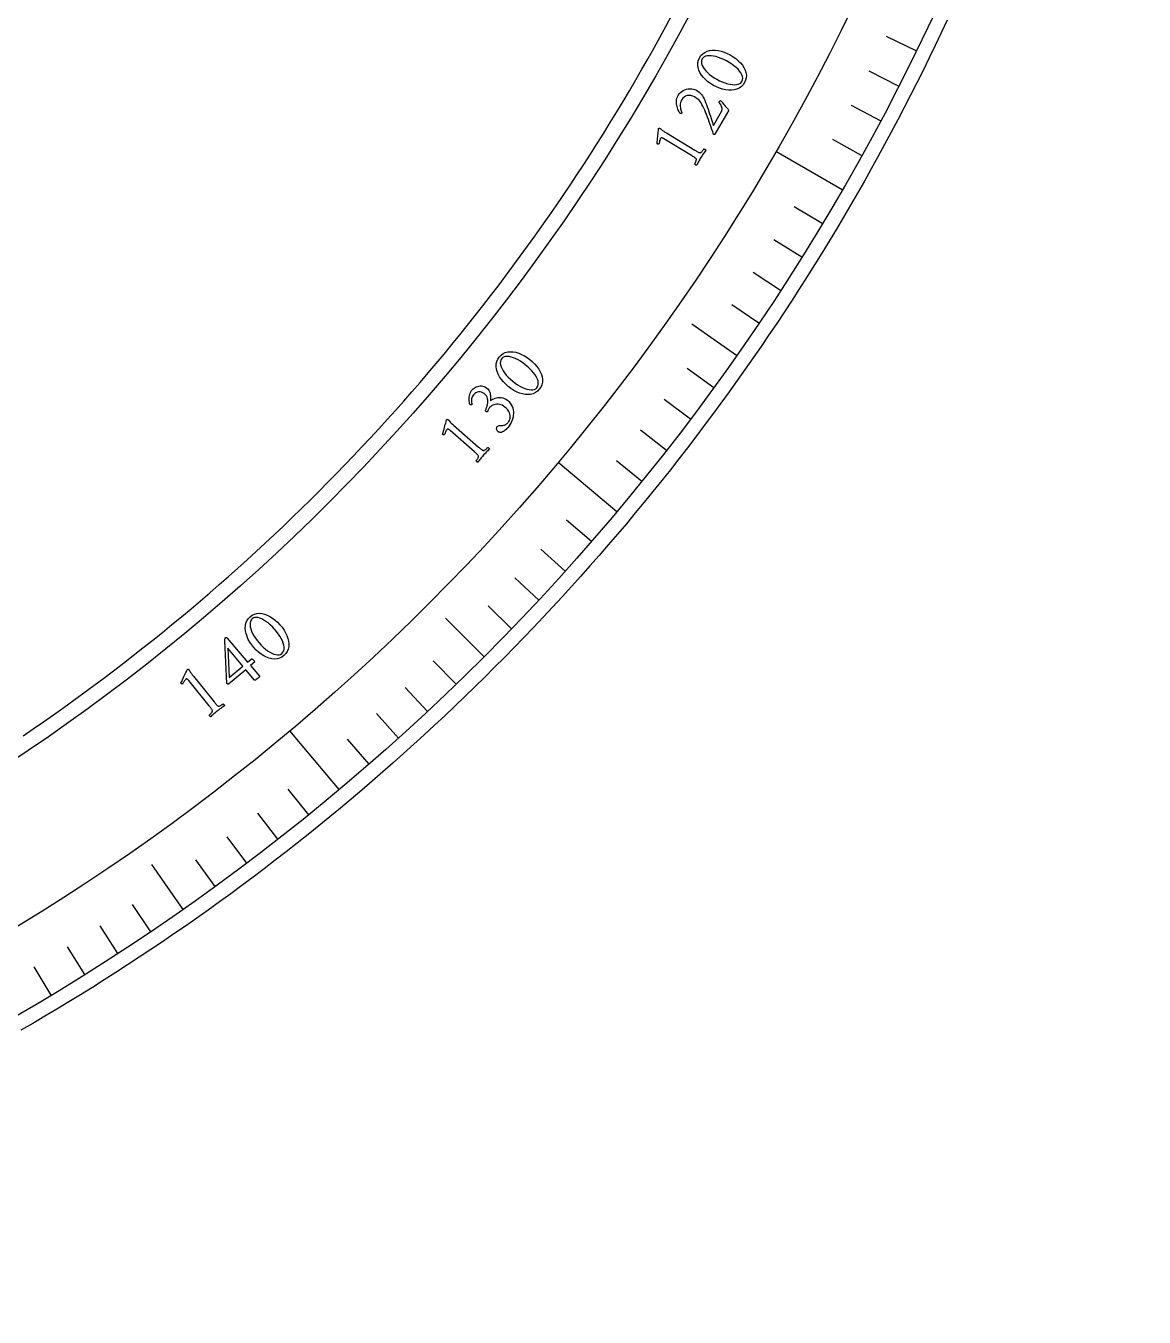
# Model space of a CAD drawing. Header units: millimetres. Extents: x -36.5 to 36.5, y -36.5 to 47.2.
# Drawn here: x 18.27 to 36.26, y -36.26 to -15.49 of the extents above; entities that cross this region are included whole.
import ezdxf

# ---------------------------------------------------------------- set-up
doc = ezdxf.new("R2010")
doc.units = ezdxf.units.MM
for name, color, linetype in [('CUT_INNER', 6, 'Continuous'), ('CUT_OUTER', 1, 'Continuous'), ('ENGRAVE', 7, 'Continuous'), ('ENGRAVE_FINE', 8, 'Continuous'), ('TEXT', 5, 'Continuous')]:
    doc.layers.add(name, color=color, linetype=linetype)

msp = doc.modelspace()

# ---------------------------------------------------------------- linework, layer by layer
at = {"layer": 'CUT_INNER'}
msp.add_lwpolyline([(18.2215, -26.9115), (18.3863, -26.7992), (18.5504, -26.6858), (18.7138, -26.5715), (18.8765, -26.4562), (19.0384, -26.3399), (19.1997, -26.2225), (19.3602, -26.1042), (19.52, -25.985), (19.6791, -25.8647), (19.8374, -25.7435), (19.995, -25.6213), (20.1519, -25.4981), (20.3079, -25.374), (20.4632, -25.2489), (20.6178, -25.1228), (20.7715, -24.9959), (20.9245, -24.8679), (21.0767, -24.7391), (21.2281, -24.6093), (21.3787, -24.4786), (21.5285, -24.3469), (21.6775, -24.2144), (21.8257, -24.0809), (21.973, -23.9465), (22.1195, -23.8113), (22.2652, -23.6751), (22.4101, -23.538), (22.5541, -23.4001), (22.6972, -23.2613), (22.8395, -23.1215), (22.981, -22.981), (23.1215, -22.8395), (23.2613, -22.6972), (23.4001, -22.5541), (23.538, -22.4101), (23.6751, -22.2652), (23.8113, -22.1195), (23.9465, -21.973), (24.0809, -21.8257), (24.2144, -21.6775), (24.3469, -21.5285), (24.4786, -21.3787), (24.6093, -21.2281), (24.7391, -21.0767), (24.8679, -20.9245), (24.9959, -20.7715), (25.1228, -20.6178), (25.2489, -20.4632), (25.374, -20.3079), (25.4981, -20.1519), (25.6213, -19.995), (25.7435, -19.8374), (25.8647, -19.6791), (25.985, -19.52), (26.1042, -19.3602), (26.2225, -19.1997), (26.3399, -19.0384), (26.4562, -18.8765), (26.5715, -18.7138), (26.6858, -18.5504), (26.7992, -18.3863), (26.9115, -18.2215), (27.0228, -18.056), (27.133, -17.8899), (27.2423, -17.7231), (27.3505, -17.5556), (27.4577, -17.3874), (27.5639, -17.2186), (27.669, -17.0492), (27.7731, -16.8791), (27.8762, -16.7083), (27.9782, -16.537), (28.0791, -16.365), (28.179, -16.1924), (28.2778, -16.0192), (28.3756, -15.8454), (28.4723, -15.671), (28.5679, -15.496), (28.6624, -15.3204)], dxfattribs=at)
at = {"layer": 'CUT_OUTER'}
msp.add_lwpolyline([(33.0907, -15.403), (32.9956, -15.6058), (32.8992, -15.8079), (32.8016, -16.0095), (32.7028, -16.2105), (32.6027, -16.4108), (32.5014, -16.6106), (32.3988, -16.8097), (32.2951, -17.0081), (32.1901, -17.206), (32.0839, -17.4032), (31.9766, -17.5997), (31.868, -17.7956), (31.7582, -17.9908), (31.6472, -18.1853), (31.535, -18.3792), (31.4216, -18.5723), (31.3071, -18.7648), (31.1914, -18.9565), (31.0745, -19.1475), (30.9564, -19.3378), (30.8372, -19.5274), (30.7168, -19.7163), (30.5952, -19.9044), (30.4725, -20.0917), (30.3486, -20.2783), (30.2236, -20.4641), (30.0975, -20.6492), (29.9702, -20.8335), (29.8418, -21.017), (29.7123, -21.1997), (29.5817, -21.3816), (29.4499, -21.5627), (29.3171, -21.743), (29.1831, -21.9225), (29.048, -22.1012), (28.9119, -22.279), (28.7746, -22.456), (28.6363, -22.6321), (28.4969, -22.8074), (28.3564, -22.9818), (28.2149, -23.1554), (28.0723, -23.328), (27.9286, -23.4999), (27.7839, -23.6708), (27.6381, -23.8408), (27.4913, -24.0099), (27.3435, -24.1782), (27.1946, -24.3455), (27.0447, -24.5119), (26.8938, -24.6774), (26.7419, -24.8419), (26.589, -25.0056), (26.435, -25.1682), (26.2801, -25.33), (26.1242, -25.4907), (25.9673, -25.6505), (25.8094, -25.8094), (25.6505, -25.9673), (25.4907, -26.1242), (25.33, -26.2801), (25.1682, -26.435), (25.0056, -26.589), (24.8419, -26.7419), (24.6774, -26.8938), (24.5119, -27.0447), (24.3455, -27.1946), (24.1782, -27.3435), (24.0099, -27.4913), (23.8408, -27.6381), (23.6708, -27.7839), (23.4999, -27.9286), (23.328, -28.0723), (23.1554, -28.2149), (22.9818, -28.3564), (22.8074, -28.4969), (22.6321, -28.6363), (22.456, -28.7746), (22.279, -28.9119), (22.1012, -29.048), (21.9225, -29.1831), (21.743, -29.3171), (21.5627, -29.4499), (21.3816, -29.5817), (21.1997, -29.7123), (21.017, -29.8418), (20.8335, -29.9702), (20.6492, -30.0975), (20.4641, -30.2236), (20.2783, -30.3486), (20.0917, -30.4725), (19.9044, -30.5952), (19.7163, -30.7168), (19.5274, -30.8372), (19.3378, -30.9564), (19.1475, -31.0745), (18.9565, -31.1914), (18.7648, -31.3071), (18.5723, -31.4216), (18.3792, -31.535), (18.1853, -31.6472)], dxfattribs=at)
at = {"layer": 'ENGRAVE'}
for points in [[(31.4021, -18.13), (30.3351, -17.514)], [(29.7025, -20.7979), (28.9816, -20.2931)], [(27.7768, -23.3075), (26.833, -22.5156)], [(25.6397, -25.6397), (25.0174, -25.0174)], [(23.3075, -27.7768), (22.5156, -26.833)], [(20.7979, -29.7025), (20.2931, -28.9816)]]:
    msp.add_lwpolyline(points, dxfattribs=at)
for radius in [36.26, 35.028, 32.74]:
    msp.add_circle((0, 0), radius, dxfattribs=at)
at = {"layer": 'ENGRAVE_FINE'}
for points in [[(32.5903, -15.8953), (32.1157, -15.6639)], [(32.3079, -16.4617), (31.8374, -16.222)], [(32.0157, -17.023), (31.5495, -16.7752)], [(31.7137, -17.5792), (31.2519, -17.3232)], [(31.0809, -18.6753), (30.6283, -18.4033)], [(30.7502, -19.2149), (30.3025, -18.9351)], [(30.4102, -19.7486), (29.9674, -19.461)], [(30.0609, -20.2763), (29.6232, -19.9811)], [(29.335, -21.3131), (28.9078, -21.0027)], [(28.9585, -21.8218), (28.5368, -21.5041)], [(28.5733, -22.3239), (28.1572, -21.9988)], [(28.1793, -22.8192), (27.769, -22.4869)], [(27.3658, -23.7887), (26.9673, -23.4423)], [(26.9464, -24.2627), (26.5541, -23.9094)], [(26.5189, -24.7293), (26.1327, -24.3692)], [(26.0833, -25.1883), (25.7034, -24.8215)], [(25.1883, -26.0833), (24.8215, -25.7034)], [(24.7293, -26.5189), (24.3692, -26.1327)], [(24.2627, -26.9464), (23.9094, -26.5541)], [(23.7887, -27.3658), (23.4423, -26.9673)], [(22.8192, -28.1793), (22.4869, -27.769)], [(22.3239, -28.5733), (21.9988, -28.1572)], [(21.8218, -28.9585), (21.5041, -28.5368)], [(21.3131, -29.335), (21.0027, -28.9078)], [(20.2763, -30.0609), (19.9811, -29.6232)], [(19.7486, -30.4102), (19.461, -29.9674)], [(19.2149, -30.7502), (18.9351, -30.3025)], [(18.6753, -31.0809), (18.4033, -30.6283)]]:
    msp.add_lwpolyline(points, dxfattribs=at)
at = {"layer": 'TEXT'}
for points in [[(29.1046, -16.0089), (29.1283, -15.9731), (29.1566, -15.9436), (29.1893, -15.9205), (29.2266, -15.9038), (29.2674, -15.893), (29.3104, -15.8877), (29.3559, -15.8878), (29.4037, -15.8934), (29.4527, -15.904), (29.5018, -15.9192), (29.5509, -15.9389), (29.6001, -15.9631), (29.6474, -15.991), (29.6908, -16.0214), (29.7302, -16.0543), (29.7657, -16.0899), (29.7964, -16.1273), (29.8212, -16.1658), (29.8401, -16.2055), (29.8531, -16.2462), (29.8593, -16.2873), (29.8575, -16.328), (29.8477, -16.3682), (29.8299, -16.4079), (29.8064, -16.4432), (29.778, -16.4724), (29.7448, -16.4955), (29.7068, -16.5124), (29.6652, -16.5235), (29.6214, -16.529), (29.5755, -16.529), (29.5273, -16.5234), (29.4781, -16.5127), (29.429, -16.4972), (29.3801, -16.477), (29.3312, -16.452), (29.2844, -16.4234), (29.2415, -16.3923), (29.2025, -16.3588), (29.1675, -16.3228), (29.1373, -16.2852), (29.113, -16.2466), (29.0946, -16.2071), (29.0821, -16.1666), (29.0762, -16.1261), (29.0781, -16.0863), (29.0875, -16.0473), (29.1046, -16.0089)], [(29.1492, -16.0261), (29.1396, -16.05), (29.1362, -16.0753), (29.1391, -16.102), (29.1483, -16.13), (29.163, -16.1587), (29.1824, -16.1876), (29.2065, -16.2167), (29.2353, -16.2458), (29.2681, -16.2745), (29.3042, -16.3021), (29.3435, -16.3284), (29.3862, -16.3537), (29.4296, -16.3763), (29.4725, -16.3957), (29.5149, -16.4118), (29.5568, -16.4245), (29.5971, -16.4338), (29.6346, -16.4393), (29.6694, -16.4411), (29.7015, -16.4391), (29.7298, -16.4332), (29.7533, -16.423), (29.772, -16.4085), (29.7859, -16.3897), (29.7965, -16.3638), (29.8003, -16.3369), (29.7972, -16.3091), (29.7873, -16.2804), (29.7715, -16.2513), (29.7508, -16.2223), (29.7252, -16.1933), (29.6946, -16.1644), (29.6602, -16.1362), (29.6231, -16.1093), (29.5833, -16.0835), (29.5407, -16.059), (29.4967, -16.0366), (29.4537, -16.0175), (29.4118, -16.0019), (29.3709, -15.9897), (29.3319, -15.9811), (29.2955, -15.9761), (29.2619, -15.9747), (29.2309, -15.977), (29.2036, -15.9832), (29.1809, -15.9934), (29.1627, -16.0077), (29.1492, -16.0261)], [(29.4454, -16.6943), (29.4563, -16.7082), (29.468, -16.7227), (29.4806, -16.738), (29.4941, -16.7539), (29.5077, -16.7698), (29.5208, -16.785), (29.5335, -16.7996), (29.5456, -16.8136), (29.5566, -16.8261), (29.5656, -16.8364), (29.5727, -16.8444), (29.5778, -16.8502), (29.3535, -17.2381), (29.3511, -17.239), (29.3484, -17.2399), (29.3452, -17.2406), (29.3417, -17.2412), (29.3382, -17.2415), (29.3353, -17.2414), (29.3328, -17.241), (29.3309, -17.2402), (29.3183, -17.2011), (29.3053, -17.1615), (29.2919, -17.1213), (29.278, -17.0804), (29.2637, -17.0397), (29.2492, -16.9996), (29.2345, -16.9603), (29.2196, -16.9216), (29.2046, -16.8843), (29.1899, -16.8494), (29.1753, -16.8167), (29.161, -16.7862), (29.1456, -16.7567), (29.13, -16.7312), (29.1142, -16.7096), (29.0982, -16.692), (29.0816, -16.6769), (29.0638, -16.6627), (29.045, -16.6495), (29.025, -16.6372), (28.9963, -16.6237), (28.9675, -16.6157), (28.9385, -16.6134), (28.9093, -16.6166), (28.8818, -16.6251), (28.8578, -16.6388), (28.8373, -16.6575), (28.8203, -16.6813), (28.8093, -16.7032), (28.8014, -16.7251), (28.7968, -16.747), (28.7954, -16.7689), (28.7962, -16.7901), (28.7984, -16.8101), (28.8019, -16.8287), (28.8067, -16.8461), (28.8119, -16.8616), (28.8167, -16.8746), (28.8211, -16.8851), (28.825, -16.893), (28.8225, -16.8961), (28.8191, -16.8988), (28.8147, -16.901), (28.8094, -16.9027), (28.8041, -16.9039), (28.7998, -16.9044), (28.7965, -16.9044), (28.7943, -16.9037), (28.7897, -16.8977), (28.7842, -16.8893), (28.7779, -16.8783), (28.7705, -16.8649), (28.763, -16.8493), (28.7561, -16.8322), (28.7498, -16.8134), (28.744, -16.793), (28.7393, -16.7715), (28.7362, -16.7496), (28.7346, -16.7272), (28.7347, -16.7043), (28.737, -16.6814), (28.7423, -16.6588), (28.7505, -16.6365), (28.7617, -16.6145), (28.7782, -16.5897), (28.7974, -16.5681), (28.8192, -16.5495), (28.8437, -16.534), (28.8698, -16.5218), (28.8966, -16.5128), (28.924, -16.5072), (28.952, -16.5049), (28.9799, -16.5061), (29.0066, -16.5108), (29.0323, -16.5191), (29.0568, -16.5309), (29.0799, -16.5455), (29.101, -16.5617), (29.1203, -16.5797), (29.1375, -16.5994), (29.153, -16.6205), (29.1669, -16.6428), (29.1792, -16.6663), (29.1898, -16.691), (29.2028, -16.7248), (29.216, -16.7601), (29.2293, -16.797), (29.2427, -16.8355), (29.2559, -16.8742), (29.2686, -16.9117), (29.2808, -16.9482), (29.2924, -16.9836), (29.3033, -17.0166), (29.3129, -17.0462), (29.3215, -17.0723), (29.329, -17.0949), (29.4573, -16.8728), (29.465, -16.8562), (29.4693, -16.8395), (29.47, -16.8229), (29.4673, -16.8062), (29.4613, -16.789), (29.4522, -16.7705), (29.4402, -16.7508), (29.4252, -16.7299), (29.4231, -16.7265), (29.4225, -16.7227), (29.4233, -16.7183), (29.4255, -16.7134), (29.4268, -16.7115), (29.4287, -16.7091), (29.4312, -16.7064), (29.4343, -16.7032), (29.4375, -16.7001), (29.4405, -16.6976), (29.4431, -16.6957), (29.4454, -16.6943)], [(28.9769, -17.5787), (28.5325, -17.309), (28.5214, -17.3027), (28.5117, -17.2982), (28.5035, -17.2953), (28.4968, -17.2942), (28.4911, -17.2948), (28.4859, -17.2969), (28.4814, -17.3007), (28.4774, -17.306), (28.4737, -17.3132), (28.47, -17.3228), (28.4664, -17.3346), (28.4628, -17.3488), (28.4596, -17.3632), (28.4569, -17.3759), (28.4548, -17.3869), (28.4532, -17.3962), (28.4464, -17.398), (28.4399, -17.3983), (28.4338, -17.3971), (28.428, -17.3944), (28.428, -17.3944), (28.4277, -17.3943), (28.4274, -17.3941), (28.4269, -17.3938), (28.425, -17.3924), (28.4236, -17.391), (28.4228, -17.3896), (28.4226, -17.3881), (28.426, -17.3599), (28.4291, -17.3318), (28.432, -17.3039), (28.4346, -17.2762), (28.4371, -17.2497), (28.4393, -17.2256), (28.4414, -17.2039), (28.4432, -17.1845), (28.4448, -17.1685), (28.446, -17.1569), (28.4469, -17.1498), (28.4474, -17.147), (28.4488, -17.1448), (28.4507, -17.1425), (28.4533, -17.1411), (28.4564, -17.1406), (28.4602, -17.1411), (28.4641, -17.142), (28.4676, -17.1429), (28.4707, -17.1437), (28.4735, -17.1446), (28.475, -17.1459), (28.4797, -17.1498), (28.4875, -17.1564), (28.4984, -17.1656), (28.5125, -17.1768), (28.5298, -17.1891), (28.5503, -17.2026), (28.5741, -17.2173), (29.0295, -17.4917), (29.0417, -17.499), (29.0536, -17.506), (29.065, -17.5127), (29.0761, -17.519), (29.0866, -17.5246), (29.0965, -17.5291), (29.1056, -17.5326), (29.1141, -17.5349), (29.118, -17.5347), (29.1227, -17.5328), (29.1282, -17.5292), (29.1345, -17.524), (29.1411, -17.5178), (29.1474, -17.5111), (29.1535, -17.5041), (29.1594, -17.4966), (29.1648, -17.4894), (29.1691, -17.4833), (29.1726, -17.4782), (29.1751, -17.4743), (29.1787, -17.4744), (29.1829, -17.4753), (29.1878, -17.4771), (29.1933, -17.4798), (29.1985, -17.4829), (29.2025, -17.4862), (29.2052, -17.4897), (29.2067, -17.4932), (29.1956, -17.5093), (29.185, -17.5246), (29.1749, -17.5393), (29.1652, -17.5534), (29.1558, -17.5674), (29.1462, -17.5821), (29.1364, -17.5975), (29.1266, -17.6136), (29.1173, -17.6292), (29.1086, -17.6442), (29.1006, -17.6586), (29.0932, -17.6725), (29.0859, -17.6865), (29.078, -17.7016), (29.0696, -17.7177), (29.0606, -17.7349), (29.0568, -17.7352), (29.0524, -17.7344), (29.0477, -17.7324), (29.0425, -17.7292), (29.0375, -17.7256), (29.0337, -17.7221), (29.0309, -17.7188), (29.0292, -17.7157), (29.0315, -17.7116), (29.0343, -17.7062), (29.0377, -17.6995), (29.0416, -17.6915), (29.0455, -17.6828), (29.0489, -17.674), (29.0519, -17.6653), (29.0543, -17.6566), (29.056, -17.6487), (29.0564, -17.6424), (29.0557, -17.6377), (29.0538, -17.6346), (29.0478, -17.6282), (29.0406, -17.6215), (29.0321, -17.6148), (29.0224, -17.6078), (29.0118, -17.6007), (29.0007, -17.5935), (28.9891, -17.5861), (28.9769, -17.5787)], [(25.8825, -20.8197), (25.9121, -20.7885), (25.945, -20.7643), (25.9813, -20.7473), (26.0209, -20.7373), (26.0629, -20.7338), (26.1063, -20.736), (26.151, -20.744), (26.1971, -20.7579), (26.2435, -20.7768), (26.2892, -20.8003), (26.3342, -20.8282), (26.3784, -20.8606), (26.4202, -20.8962), (26.4576, -20.9337), (26.4907, -20.973), (26.5196, -21.0142), (26.5432, -21.0564), (26.5609, -21.0986), (26.5727, -21.141), (26.5785, -21.1833), (26.5774, -21.2249), (26.5685, -21.2646), (26.5519, -21.3025), (26.5275, -21.3386), (26.4982, -21.3692), (26.4652, -21.393), (26.4285, -21.41), (26.3881, -21.42), (26.3452, -21.4237), (26.3012, -21.4216), (26.2559, -21.4136), (26.2094, -21.3998), (26.1628, -21.3807), (26.1172, -21.3569), (26.0725, -21.3285), (26.0288, -21.2954), (25.9876, -21.2591), (25.9508, -21.221), (25.9182, -21.1812), (25.8899, -21.1397), (25.8668, -21.0974), (25.8495, -21.0552), (25.8383, -21.0131), (25.8329, -20.9711), (25.8342, -20.9301), (25.8429, -20.8913), (25.859, -20.8545), (25.8825, -20.8197)], [(25.9235, -20.8443), (25.9098, -20.8662), (25.9021, -20.8906), (25.9003, -20.9173), (25.9045, -20.9465), (25.914, -20.9773), (25.9281, -21.0092), (25.9468, -21.0419), (25.9701, -21.0757), (25.9974, -21.1096), (26.0281, -21.143), (26.0623, -21.1758), (26.0999, -21.2081), (26.1388, -21.2379), (26.1777, -21.2645), (26.2167, -21.2877), (26.2557, -21.3075), (26.2938, -21.3236), (26.3298, -21.3355), (26.3637, -21.3433), (26.3956, -21.347), (26.4245, -21.346), (26.4494, -21.3401), (26.4704, -21.329), (26.4873, -21.313), (26.5023, -21.2893), (26.5107, -21.2634), (26.5125, -21.2355), (26.5077, -21.2055), (26.4972, -21.1742), (26.4818, -21.142), (26.4616, -21.109), (26.4366, -21.0753), (26.4076, -21.0415), (26.3757, -21.0085), (26.341, -20.9763), (26.3033, -20.9448), (26.2639, -20.915), (26.2248, -20.8888), (26.1863, -20.8661), (26.1481, -20.847), (26.1112, -20.8317), (26.0763, -20.8205), (26.0433, -20.8133), (26.0124, -20.8102), (25.9845, -20.8115), (25.9603, -20.8176), (25.94, -20.8286), (25.9235, -20.8443)], [(25.4521, -21.3416), (25.4637, -21.3297), (25.4776, -21.3187), (25.4938, -21.3085), (25.5124, -21.2993), (25.5326, -21.2918), (25.5536, -21.2867), (25.5754, -21.284), (25.5981, -21.2839), (25.6208, -21.2869), (25.6428, -21.2939), (25.6641, -21.3047), (25.6848, -21.3196), (25.6993, -21.3333), (25.7117, -21.3485), (25.7217, -21.365), (25.7296, -21.383), (25.7355, -21.4017), (25.7399, -21.4205), (25.7428, -21.4392), (25.7442, -21.458), (25.7446, -21.4761), (25.7444, -21.4928), (25.7436, -21.508), (25.7423, -21.5219), (25.7572, -21.5101), (25.7744, -21.4994), (25.794, -21.4897), (25.8158, -21.4811), (25.8392, -21.4743), (25.8635, -21.4703), (25.8886, -21.4689), (25.9146, -21.4703), (25.9407, -21.4752), (25.9663, -21.4844), (25.9914, -21.498), (26.016, -21.5159), (26.0396, -21.5378), (26.0598, -21.5614), (26.0765, -21.5867), (26.0897, -21.6137), (26.0997, -21.6419), (26.1066, -21.6706), (26.1106, -21.6999), (26.1115, -21.7297), (26.1096, -21.7595), (26.105, -21.7891), (26.0978, -21.8183), (26.088, -21.8472), (26.0757, -21.8752), (26.0614, -21.9019), (26.0449, -21.9272), (26.0263, -21.9512), (26.0173, -21.9611), (26.0067, -21.9717), (25.9943, -21.9828), (25.9802, -21.9946), (25.9651, -22.006), (25.9498, -22.016), (25.9342, -22.0246), (25.9184, -22.0318), (25.9145, -22.0323), (25.9091, -22.0325), (25.9023, -22.0324), (25.8941, -22.0319), (25.8855, -22.0307), (25.8777, -22.0284), (25.8706, -22.0249), (25.8642, -22.0204), (25.8548, -22.0111), (25.8478, -22.001), (25.8432, -21.9903), (25.8408, -21.9788), (25.8407, -21.9674), (25.8425, -21.957), (25.8463, -21.9475), (25.8522, -21.939), (25.8612, -21.9303), (25.8713, -21.9243), (25.8824, -21.921), (25.8946, -21.9205), (25.9071, -21.921), (25.9192, -21.9212), (25.931, -21.9209), (25.9423, -21.9201), (25.9551, -21.9182), (25.9674, -21.9147), (25.9792, -21.9095), (25.9905, -21.9028), (26.0012, -21.895), (26.0112, -21.8867), (26.0204, -21.8778), (26.0289, -21.8685), (26.039, -21.8545), (26.0474, -21.8389), (26.0541, -21.8217), (26.0589, -21.803), (26.0612, -21.7829), (26.0601, -21.762), (26.0558, -21.7401), (26.0481, -21.7173), (26.0364, -21.694), (26.02, -21.6707), (25.9987, -21.6472), (25.9728, -21.6237), (25.9522, -21.6085), (25.931, -21.5965), (25.909, -21.5879), (25.8864, -21.5825), (25.8636, -21.58), (25.8414, -21.5802), (25.8196, -21.5829), (25.7983, -21.5883), (25.7782, -21.5962), (25.76, -21.6064), (25.7436, -21.6189), (25.7292, -21.6338), (25.7228, -21.6421), (25.7169, -21.651), (25.7116, -21.6605), (25.7069, -21.6706), (25.7026, -21.6804), (25.6988, -21.6888), (25.6954, -21.6961), (25.6924, -21.7021), (25.6859, -21.7011), (25.6798, -21.6991), (25.6738, -21.6961), (25.6682, -21.6919), (25.665, -21.689), (25.6626, -21.6863), (25.6608, -21.6838), (25.6598, -21.6814), (25.671, -21.6579), (25.6806, -21.6339), (25.6886, -21.6094), (25.695, -21.5845), (25.6992, -21.5597), (25.7007, -21.5354), (25.6995, -21.5118), (25.6955, -21.4887), (25.6881, -21.4665), (25.6768, -21.4457), (25.6615, -21.426), (25.6422, -21.4077), (25.6219, -21.3936), (25.6005, -21.3843), (25.5779, -21.3797), (25.5541, -21.3798), (25.5306, -21.3845), (25.5088, -21.3939), (25.4887, -21.4078), (25.4704, -21.4263), (25.4588, -21.442), (25.4498, -21.4581), (25.4435, -21.4749), (25.4398, -21.4921), (25.438, -21.5092), (25.4374, -21.5251), (25.4378, -21.54), (25.4394, -21.5538), (25.4412, -21.566), (25.4425, -21.5758), (25.4432, -21.5834), (25.4434, -21.5887), (25.4413, -21.5903), (25.4383, -21.5912), (25.4344, -21.5913), (25.4297, -21.5907), (25.4247, -21.5895), (25.4201, -21.5877), (25.416, -21.5855), (25.4123, -21.5827), (25.4076, -21.5651), (25.4039, -21.5465), (25.4014, -21.5271), (25.3999, -21.5068), (25.3998, -21.4859), (25.4013, -21.4649), (25.4044, -21.4437), (25.4092, -21.4223), (25.4162, -21.4011), (25.4256, -21.3806), (25.4376, -21.3608), (25.4521, -21.3416)], [(25.4842, -22.3434), (25.0933, -22.0007), (25.0835, -21.9926), (25.0748, -21.9864), (25.0672, -21.9822), (25.0608, -21.9799), (25.055, -21.9795), (25.0496, -21.9807), (25.0444, -21.9836), (25.0396, -21.9881), (25.0347, -21.9946), (25.0294, -22.0034), (25.0238, -22.0144), (25.0178, -22.0277), (25.0121, -22.0414), (25.0073, -22.0535), (25.0033, -22.0639), (25.0001, -22.0727), (24.9931, -22.0733), (24.9867, -22.0725), (24.9809, -22.0703), (24.9756, -22.0667), (24.9756, -22.0666), (24.9754, -22.0664), (24.9751, -22.0662), (24.9746, -22.0658), (24.973, -22.0641), (24.9719, -22.0625), (24.9714, -22.0609), (24.9714, -22.0595), (24.9796, -22.0323), (24.9875, -22.0052), (24.9952, -21.9782), (25.0026, -21.9514), (25.0096, -21.9257), (25.016, -21.9024), (25.0218, -21.8813), (25.027, -21.8626), (25.0314, -21.8471), (25.0346, -21.8359), (25.0367, -21.829), (25.0377, -21.8263), (25.0394, -21.8244), (25.0417, -21.8225), (25.0445, -21.8215), (25.0477, -21.8216), (25.0513, -21.8228), (25.0549, -21.8243), (25.0582, -21.8258), (25.0612, -21.8272), (25.0638, -21.8285), (25.0651, -21.83), (25.069, -21.8347), (25.0755, -21.8426), (25.0847, -21.8536), (25.0966, -21.867), (25.1115, -21.8821), (25.1294, -21.899), (25.1502, -21.9176), (25.5511, -22.2669), (25.5619, -22.2762), (25.5723, -22.2851), (25.5824, -22.2937), (25.5922, -22.3018), (25.6016, -22.3092), (25.6105, -22.3154), (25.6189, -22.3204), (25.6269, -22.3242), (25.6308, -22.3246), (25.6357, -22.3235), (25.6418, -22.321), (25.6489, -22.317), (25.6564, -22.312), (25.6638, -22.3065), (25.6711, -22.3006), (25.6782, -22.2942), (25.6847, -22.2881), (25.6901, -22.2828), (25.6943, -22.2785), (25.6975, -22.275), (25.701, -22.2757), (25.705, -22.2774), (25.7095, -22.28), (25.7144, -22.2836), (25.719, -22.2876), (25.7224, -22.2915), (25.7245, -22.2954), (25.7253, -22.2991), (25.7116, -22.313), (25.6985, -22.3263), (25.686, -22.339), (25.674, -22.3512), (25.6623, -22.3634), (25.6503, -22.3762), (25.638, -22.3897), (25.6255, -22.4038), (25.6136, -22.4176), (25.6025, -22.4308), (25.5921, -22.4436), (25.5824, -22.456), (25.5728, -22.4685), (25.5624, -22.482), (25.5513, -22.4964), (25.5395, -22.5118), (25.5356, -22.5114), (25.5315, -22.5098), (25.5272, -22.5071), (25.5226, -22.5031), (25.5184, -22.4986), (25.5152, -22.4945), (25.513, -22.4908), (25.5118, -22.4874), (25.5148, -22.4838), (25.5186, -22.479), (25.5231, -22.473), (25.5283, -22.4657), (25.5337, -22.4578), (25.5386, -22.4498), (25.543, -22.4418), (25.5469, -22.4336), (25.5499, -22.4261), (25.5514, -22.42), (25.5515, -22.4152), (25.5502, -22.4119), (25.5454, -22.4045), (25.5395, -22.3967), (25.5323, -22.3885), (25.5239, -22.38), (25.5147, -22.3711), (25.505, -22.3621), (25.4949, -22.3529), (25.4842, -22.3434)], [(21.874, -24.9978), (21.9086, -24.9722), (21.9452, -24.9542), (21.9839, -24.9437), (22.0246, -24.9408), (22.0666, -24.9446), (22.1089, -24.9543), (22.1515, -24.97), (22.1945, -24.9916), (22.237, -25.0183), (22.2779, -25.0493), (22.3173, -25.0847), (22.3553, -25.1243), (22.3902, -25.1666), (22.4206, -25.21), (22.4464, -25.2545), (22.4676, -25.3), (22.4836, -25.3457), (22.4937, -25.3904), (22.4979, -25.4341), (22.4962, -25.4768), (22.488, -25.5175), (22.4723, -25.5551), (22.4494, -25.5896), (22.4191, -25.6208), (22.385, -25.646), (22.3483, -25.6637), (22.3092, -25.674), (22.2676, -25.6769), (22.2248, -25.6731), (22.1818, -25.6633), (22.1386, -25.6476), (22.0952, -25.6259), (22.0527, -25.599), (22.0118, -25.5676), (21.9728, -25.5319), (21.9354, -25.4917), (21.9012, -25.4488), (21.8715, -25.4049), (21.8464, -25.3601), (21.8257, -25.3143), (21.8103, -25.2686), (21.8006, -25.2241), (21.7968, -25.1806), (21.7989, -25.1383), (21.8073, -25.0982), (21.8226, -25.0615), (21.8448, -25.028), (21.874, -24.9978)], [(21.91, -25.0292), (21.8928, -25.0484), (21.881, -25.071), (21.8746, -25.0971), (21.8737, -25.1265), (21.8776, -25.1586), (21.8859, -25.1923), (21.8987, -25.2279), (21.9158, -25.2652), (21.9368, -25.3033), (21.9613, -25.3415), (21.9892, -25.3798), (22.0207, -25.4181), (22.0537, -25.4542), (22.0874, -25.4871), (22.1218, -25.5167), (22.1568, -25.543), (22.1915, -25.5655), (22.2249, -25.5835), (22.257, -25.5971), (22.2878, -25.6062), (22.3164, -25.6103), (22.3419, -25.6088), (22.3645, -25.6015), (22.3839, -25.5887), (22.4028, -25.5679), (22.4156, -25.5439), (22.4222, -25.5167), (22.4227, -25.4864), (22.4178, -25.4537), (22.4083, -25.4193), (22.3941, -25.3833), (22.3752, -25.3458), (22.3526, -25.3075), (22.3269, -25.2695), (22.2983, -25.2317), (22.2667, -25.1941), (22.233, -25.1579), (22.1991, -25.1253), (22.1651, -25.0963), (22.1308, -25.0709), (22.0971, -25.0494), (22.0647, -25.0322), (22.0335, -25.0195), (22.0036, -25.011), (21.9758, -25.0075), (21.951, -25.0093), (21.929, -25.0166), (21.91, -25.0292)], [(21.4774, -25.3342), (21.4814, -25.3315), (21.4855, -25.3299), (21.4896, -25.3297), (21.4939, -25.3306), (21.4979, -25.3323), (21.5016, -25.3344), (21.5048, -25.3369), (21.5075, -25.3397), (21.8354, -25.726), (21.8935, -25.6766), (21.8966, -25.6753), (21.9008, -25.6756), (21.9062, -25.6775), (21.9127, -25.681), (21.9198, -25.6857), (21.9268, -25.6914), (21.9338, -25.698), (21.9407, -25.7056), (21.9448, -25.7109), (21.948, -25.7157), (21.9502, -25.7202), (21.9513, -25.7242), (21.8831, -25.7822), (22.0288, -25.9538), (22.0285, -25.9543), (22.0276, -25.9558), (22.0263, -25.9583), (22.0243, -25.9619), (22.0205, -25.967), (22.0136, -25.9742), (22.0036, -25.9834), (21.9905, -25.9948), (21.9746, -26.0074), (21.9622, -26.0153), (21.9535, -26.0184), (21.9483, -26.0167), (21.8057, -25.8477), (21.5277, -26.0798), (21.5239, -26.08), (21.5202, -26.0797), (21.5165, -26.0789), (21.5129, -26.0774), (21.5096, -26.0756), (21.5067, -26.0738), (21.5043, -26.0719), (21.5024, -26.0699), (21.47, -25.3836), (21.47, -25.378), (21.4701, -25.3716), (21.4703, -25.3644), (21.4707, -25.3563), (21.4714, -25.3485), (21.4728, -25.3422), (21.4748, -25.3375), (21.4774, -25.3342)], [(21.5155, -25.5037), (21.5374, -25.976), (21.7582, -25.7914)], [(21.2172, -26.4292), (20.8917, -26.0239), (20.8834, -26.0141), (20.8759, -26.0065), (20.8692, -26.0011), (20.8633, -25.9977), (20.8577, -25.9963), (20.8521, -25.9966), (20.8465, -25.9985), (20.841, -26.0021), (20.835, -26.0077), (20.8283, -26.0154), (20.8209, -26.0253), (20.8127, -26.0374), (20.8047, -26.0499), (20.7978, -26.0609), (20.792, -26.0705), (20.7874, -26.0786), (20.7804, -26.078), (20.7742, -26.0761), (20.7689, -26.0729), (20.7644, -26.0684), (20.7643, -26.0683), (20.7641, -26.0681), (20.7639, -26.0678), (20.7635, -26.0674), (20.7622, -26.0654), (20.7614, -26.0636), (20.7611, -26.062), (20.7615, -26.0606), (20.7742, -26.0352), (20.7868, -26.0099), (20.799, -25.9847), (20.811, -25.9595), (20.8223, -25.9355), (20.8327, -25.9136), (20.8421, -25.8939), (20.8504, -25.8763), (20.8574, -25.8618), (20.8625, -25.8514), (20.8658, -25.8449), (20.8672, -25.8425), (20.8692, -25.8409), (20.8719, -25.8394), (20.8747, -25.839), (20.8779, -25.8396), (20.8812, -25.8413), (20.8846, -25.8435), (20.8875, -25.8455), (20.8902, -25.8474), (20.8925, -25.8491), (20.8935, -25.8509), (20.8966, -25.8562), (20.9017, -25.8651), (20.9088, -25.8775), (20.9182, -25.8927), (20.9302, -25.9102), (20.9449, -25.9299), (20.9622, -25.9519), (21.2963, -26.3655), (21.3053, -26.3766), (21.314, -26.3872), (21.3225, -26.3973), (21.3307, -26.4071), (21.3387, -26.416), (21.3464, -26.4236), (21.3538, -26.43), (21.361, -26.4351), (21.3648, -26.4362), (21.3698, -26.436), (21.3762, -26.4345), (21.3839, -26.4318), (21.3922, -26.4282), (21.4005, -26.4241), (21.4086, -26.4195), (21.4167, -26.4145), (21.4242, -26.4096), (21.4304, -26.4053), (21.4354, -26.4018), (21.4391, -26.3989), (21.4424, -26.4002), (21.4461, -26.4026), (21.45, -26.4059), (21.4543, -26.4103), (21.4581, -26.4151), (21.4607, -26.4195), (21.4621, -26.4237), (21.4623, -26.4275), (21.4464, -26.4388), (21.4311, -26.4496), (21.4166, -26.46), (21.4028, -26.4699), (21.3891, -26.4798), (21.375, -26.4904), (21.3606, -26.5015), (21.3458, -26.5133), (21.3317, -26.5247), (21.3185, -26.5359), (21.306, -26.5467), (21.2943, -26.5572), (21.2826, -26.5679), (21.2701, -26.5793), (21.2566, -26.5916), (21.2424, -26.6046), (21.2386, -26.6036), (21.2349, -26.6014), (21.2311, -26.5979), (21.2272, -26.5931), (21.2239, -26.5881), (21.2214, -26.5835), (21.2199, -26.5794), (21.2194, -26.5759), (21.2229, -26.5728), (21.2275, -26.5688), (21.2329, -26.5636), (21.2393, -26.5574), (21.246, -26.5505), (21.2522, -26.5435), (21.2579, -26.5363), (21.2632, -26.529), (21.2675, -26.5221), (21.2701, -26.5163), (21.271, -26.5117), (21.2703, -26.5081), (21.2669, -26.5), (21.2623, -26.4913), (21.2567, -26.482), (21.2499, -26.4722), (21.2424, -26.4619), (21.2344, -26.4513), (21.226, -26.4404), (21.2172, -26.4292)]]:
    msp.add_lwpolyline(points, close=True, dxfattribs=at)

doc.saveas('drawing.dxf')
